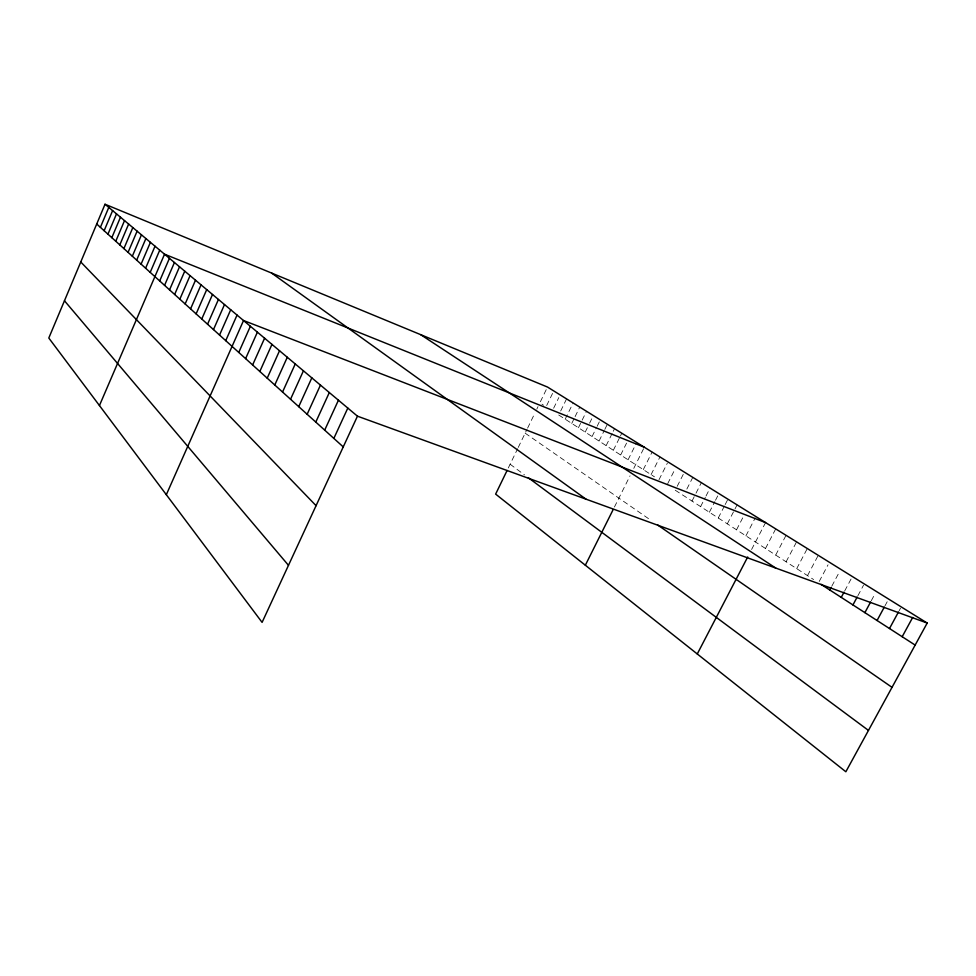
<?xml version="1.0" encoding="UTF-8"?>
<svg xmlns="http://www.w3.org/2000/svg" width="976" height="976" viewBox="0 0 976 976"><rect width="100%" height="100%" fill="white"/><g stroke="black" fill="none" stroke-linecap="round" stroke-linejoin="round"><path stroke-width="0.73" stroke-dasharray="4.88 3.66" d="M508.301 467.968L517.622 448.728M518.244 447.435L526.979 429.403M527.601 428.135L534.946 412.97M536.788 409.176L538.008 406.638M546.218 389.68L539.85 402.832L543.571 405.235M546.694 405.504L553.758 390.937M553.636 408.224L558.821 397.561M560.688 410.981L566.568 398.903M565.189 419.192L573.119 402.966M571.765 423.438L574.425 417.984M575.096 416.63L579.756 407.102M578.439 427.732L581.537 421.412M582.16 420.144L586.503 411.299M585.21 432.112L588.967 424.462M589.589 423.194L593.347 415.544M592.078 436.54L596.507 427.561M597.141 426.28L600.301 419.863M599.057 441.054L604.168 430.709M604.803 429.428L607.353 424.255M606.145 445.629L612.586 432.612M613.233 431.307L614.526 428.708M613.343 450.265L619.845 437.163M620.504 435.857L621.797 433.234M620.651 454.987L626.568 443.104M628.08 459.781L636.035 443.824M614.441 507.02L630.032 475.837M633.766 468.382L644.331 447.24M643.294 469.602L652.09 452.059M651.077 474.629L659.959 456.951M658.995 479.741L667.328 463.197M667.694 483.657L674.819 469.554M677.185 486.341L684.383 472.14M686.848 489.074L692.801 477.362M692.008 501.054L695.351 494.49M696.01 493.173L701.354 482.681M700.609 506.605L705.331 497.345M706.014 496.028L710.064 488.098M709.357 512.254L714.822 501.591M715.506 500.261L718.909 493.6M718.263 518L724.473 505.91M725.156 504.568L727.925 499.2M727.315 523.844L734.294 510.302M734.989 508.947L737.087 504.885M736.538 529.797L743.785 515.779M745.92 535.848L755.241 517.878M751.581 549.5L765.574 522.599M765.489 548.488L775.713 528.894M775.7 555.076L786.046 535.324M786.107 561.798L796.575 541.863M796.709 568.642L807.298 548.536M807.518 575.62L818.242 555.332M819.218 581.452L828.038 564.823M831.845 586.112L839.397 571.924M844.728 590.87L851.682 577.853M857.88 595.738L863.516 585.222M871.3 600.704L874.874 594.079M885.012 605.779L887.184 601.765M899.152 610.72L900.531 608.182M558.723 415.007L654.469 476.825M675.233 490.22L813.642 579.573M525.149 433.185L649.626 519.415M510.119 464.222L524.527 474.922"/><path stroke-width="1.46" d="M105.03 204.24L48.8 338.025L262.093 622.383L357.46 416.179L105.03 204.24L547.499 387.045L927.2 623.054L845.85 771.76L495.637 494.112L507.093 470.469M100.394 227.335L108.787 207.4M104.139 230.714L112.618 210.609M107.946 234.167L116.51 213.878M111.825 237.668L120.475 217.209M115.778 241.243L124.525 220.6M119.804 244.878L128.637 224.053M123.903 248.587L132.834 227.579M128.076 252.369L137.104 231.166M132.333 256.212L141.459 234.826M136.677 260.141L145.888 238.547M141.093 264.13L150.414 242.341M145.607 268.217L155.025 246.22M150.206 272.365L159.735 250.173M99.442 405.552L164.541 254.199L644.331 447.24M159.686 280.942L169.434 258.311M164.566 285.358L174.436 262.507M169.556 289.86L179.535 266.79M174.643 294.471L184.745 271.169M179.84 299.168L190.064 275.635M185.147 303.963L195.493 280.197M190.576 308.867L201.044 284.858M196.115 313.882L206.717 289.616M201.776 318.993L212.512 294.484M207.559 324.227L218.441 299.461M213.488 329.583L224.504 304.549M219.539 335.049L230.702 309.746M225.737 340.648L237.046 315.077M166.323 494.71L243.536 320.518L765.574 522.599M238.754 352.434L250.381 326.277M245.61 358.619L257.396 332.169M252.625 364.975L264.594 338.208M259.823 371.478L271.962 344.394M267.217 378.151L279.526 350.75M274.781 385.008L287.286 357.265M282.552 392.035L295.252 363.95M290.543 399.245L303.426 370.819M298.729 406.65L311.82 377.858M307.147 414.263L320.457 385.105M315.797 422.083L329.315 392.547M324.691 430.135L338.44 400.209M333.841 438.395L347.81 408.078M585.344 565.226L613.172 509.557M697.267 653.969L747.701 556.979M829.783 589.98L831.162 587.406M841.251 597.385L844.033 592.176M852.939 604.937L857.172 597.056M864.882 612.635L870.592 602.033M877.058 620.504L884.293 607.121M889.49 628.532L898.457 612.001M902.19 636.718L912.67 617.466M357.46 416.179L927.2 623.054M821.036 584.343L915.146 645.087M420.656 334.646L775.749 568.069M657.629 524.966L892.027 687.348M271.596 273.06L586.039 499.187M528.199 477.642L868.469 730.414M96.722 224.016L343.247 446.91M80.764 261.983L316.078 505.678M64.465 300.754L288.481 565.324"/></g></svg>
